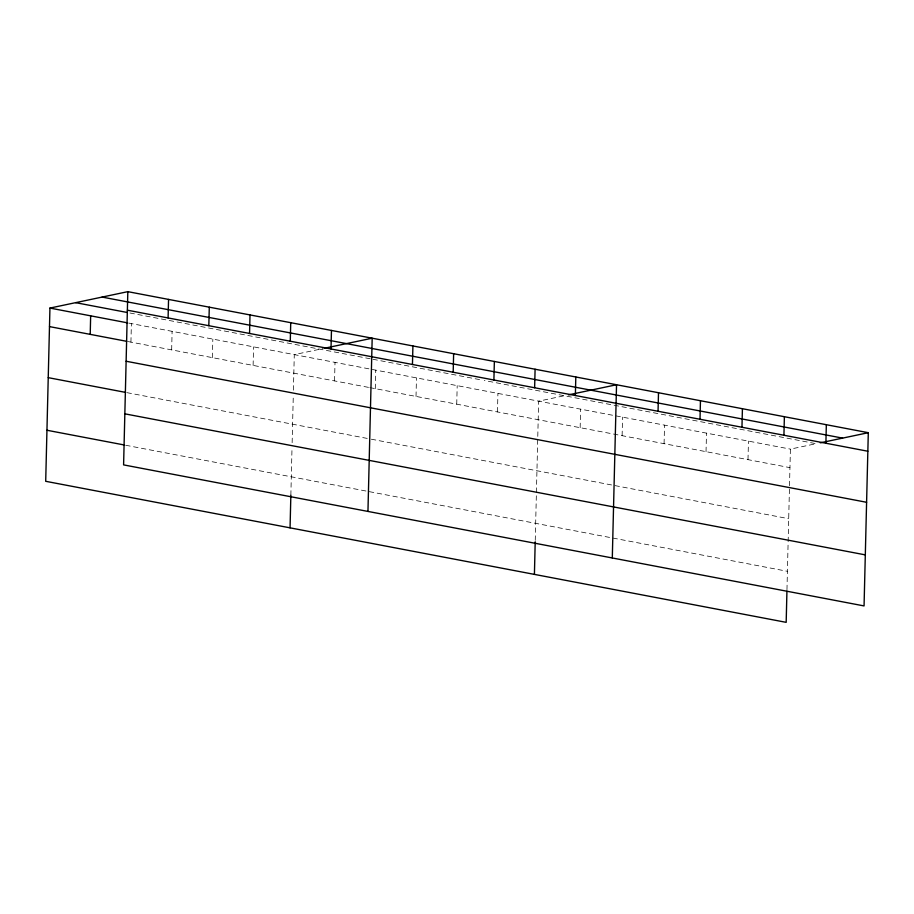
<?xml version="1.0" encoding="UTF-8"?>
<svg xmlns="http://www.w3.org/2000/svg" width="914" height="914" viewBox="0 0 914 914"><rect width="100%" height="100%" fill="white"/><g stroke="black" fill="none" stroke-linecap="round" stroke-linejoin="round"><path stroke-width="0.69" stroke-dasharray="4.57 3.43" d="M130.93 342.122L131.388 323.59M171.661 349.879L172.106 331.348M212.379 357.637L212.836 339.105M253.109 365.394L253.566 346.863M290.858 495.228L292 448.363M292.137 442.684L293.28 395.842M293.417 390.164L294.285 354.621L322.779 348.611M334.558 380.909L335.015 362.378M375.288 388.667L375.745 370.136M416.019 396.425L416.464 377.893M456.737 404.182L457.194 385.651M497.467 411.94L497.924 393.408M535.25 540.357L538.643 401.166L564.349 395.739M580.15 427.683L580.607 409.152M622.114 435.681L622.571 417.15M664.078 443.678L664.524 425.136M706.031 451.665L706.488 433.133M747.995 459.662L748.452 441.119M786.965 589.724L790.404 449.117L816.111 443.701L484.26 380.487M129.937 312.999L371.575 359.031M372.935 359.282L482.9 380.224M128.668 323.065L790.404 449.117M128.223 341.608L368.502 387.376M369.862 387.627L789.959 467.648M126.966 392.654L369.964 438.937M371.324 439.2L788.702 518.695M125.686 445.255L787.422 571.296"/><path stroke-width="1.37" d="M127.823 291.657L123.596 464.883L864.061 605.925L868.3 432.699L127.823 291.657L49.939 308.075L45.7 481.301L786.177 622.343L786.931 591.141M90.212 334.364L90.657 315.833M168.096 317.946L168.553 299.415M208.826 325.704L209.283 307.173M249.556 333.461L250.002 314.93M290.275 341.219L290.732 322.688M290.058 527.846L290.858 495.228M331.005 348.977L331.462 330.445M367.954 511.429L372.181 338.203L324.173 348.314M412.454 364.492L412.911 345.96M453.184 372.249L453.63 353.718M493.903 380.007L494.36 361.476M534.633 387.764L535.09 369.233M534.416 574.392L535.204 541.774M575.363 395.522L575.809 376.991M612.3 557.974L616.539 384.748L568.531 394.859M658.046 411.277L658.503 392.734M700.01 419.263L700.455 400.732M741.962 427.261L742.419 408.718M783.926 435.247L784.383 416.715M825.89 443.244L826.336 424.713M820.292 442.822L868.3 432.699M102.117 297.073L842.594 438.114M127.377 310.189L867.843 451.23M75.634 302.66L127.229 312.485M49.939 308.075L127.309 322.813M49.482 326.606L126.863 341.345M126.121 361.247L866.598 502.289M48.236 377.653L125.618 392.392M124.841 413.836L865.318 554.878M46.945 430.254L124.327 444.992"/></g></svg>
